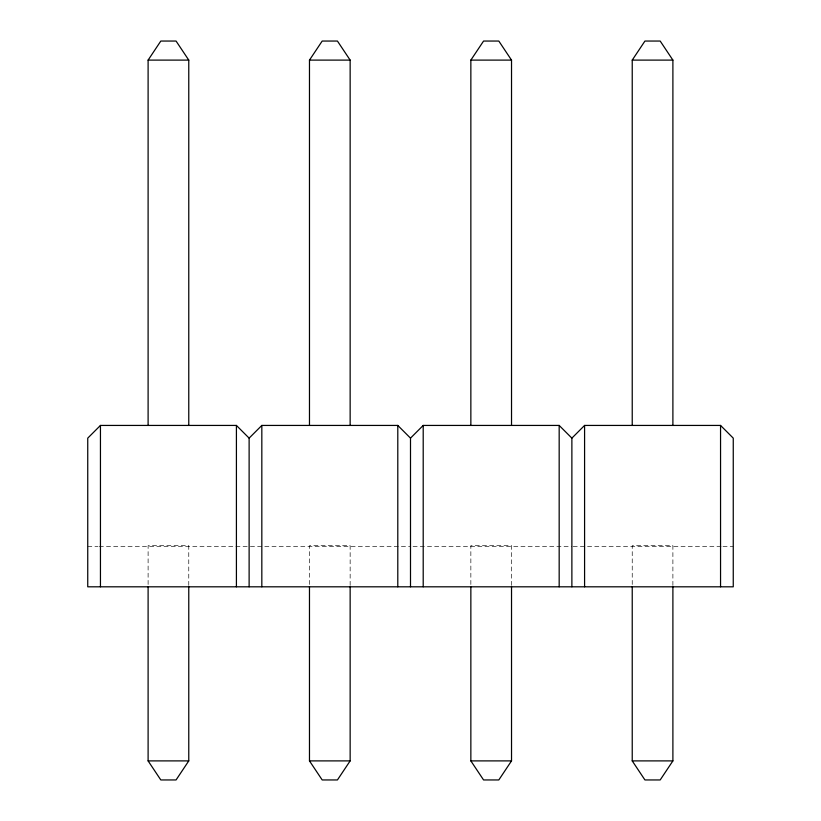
<?xml version="1.0" encoding="UTF-8"?>
<svg xmlns="http://www.w3.org/2000/svg" width="821" height="821" viewBox="0 0 821 821"><rect width="100%" height="100%" fill="white"/><g stroke="black" fill="none" stroke-linecap="round" stroke-linejoin="round"><path stroke-width="0.62" stroke-dasharray="4.11 3.08" d="M87.744 546.458L97.997 546.458M99.279 546.458L247.839 546.458M250.405 546.458L410.5 546.458M413.066 546.458L571.878 546.458M573.161 546.458L721.721 546.458M723.003 546.458L733.256 546.458M672.892 585.404L672.892 545.698L632.232 545.698L632.232 585.404M511.524 585.404L511.524 545.698L470.854 545.698L470.854 585.404M350.146 585.404L350.146 545.698L309.476 545.698L309.476 585.404M188.768 585.404L188.768 545.698L148.108 545.698L148.108 585.404"/><path stroke-width="1.23" d="M148.108 425.432L148.108 60.107L160.813 41.05L176.063 41.05L188.768 60.107L188.768 425.432M309.476 425.432L309.476 60.107L322.191 41.05L337.431 41.05L350.146 60.107L350.146 425.432M470.854 425.432L470.854 60.107L483.569 41.05L498.809 41.05L511.524 60.107L511.524 425.432M632.232 425.432L632.232 60.107L644.937 41.05L660.187 41.05L672.892 60.107L672.892 425.432M188.768 586.687L188.768 760.893L176.063 779.95L160.813 779.95L148.108 760.893L148.108 586.687M350.146 586.687L350.146 760.893L337.431 779.95L322.191 779.95L309.476 760.893L309.476 586.687M511.524 586.687L511.524 760.893L498.809 779.95L483.569 779.95L470.854 760.893L470.854 586.687M672.892 586.687L672.892 760.893L660.187 779.95L644.937 779.95L632.232 760.893L632.232 586.687M249.122 586.81L249.122 438.137L236.417 425.432L100.449 425.432L87.744 438.137L87.744 586.81L733.256 586.81L733.256 438.137L720.551 425.432L584.583 425.432L571.878 438.137L571.878 586.81M249.122 438.137L261.827 425.432L397.795 425.432L410.5 438.137L410.5 586.81M410.5 438.137L423.205 425.432L559.173 425.432L571.878 438.137M148.108 60.107L188.768 60.107M309.476 60.107L350.146 60.107M470.854 60.107L511.524 60.107M632.232 60.107L672.892 60.107M148.108 760.893L188.768 760.893M309.476 760.893L350.146 760.893M470.854 760.893L511.524 760.893M632.232 760.893L672.892 760.893M720.551 425.432L720.551 586.81M584.583 425.432L584.583 586.81M559.173 425.432L559.173 586.81M423.205 425.432L423.205 586.81M397.795 425.432L397.795 586.81M261.827 425.432L261.827 586.81M236.417 425.432L236.417 586.81M100.449 425.432L100.449 586.81"/></g></svg>
